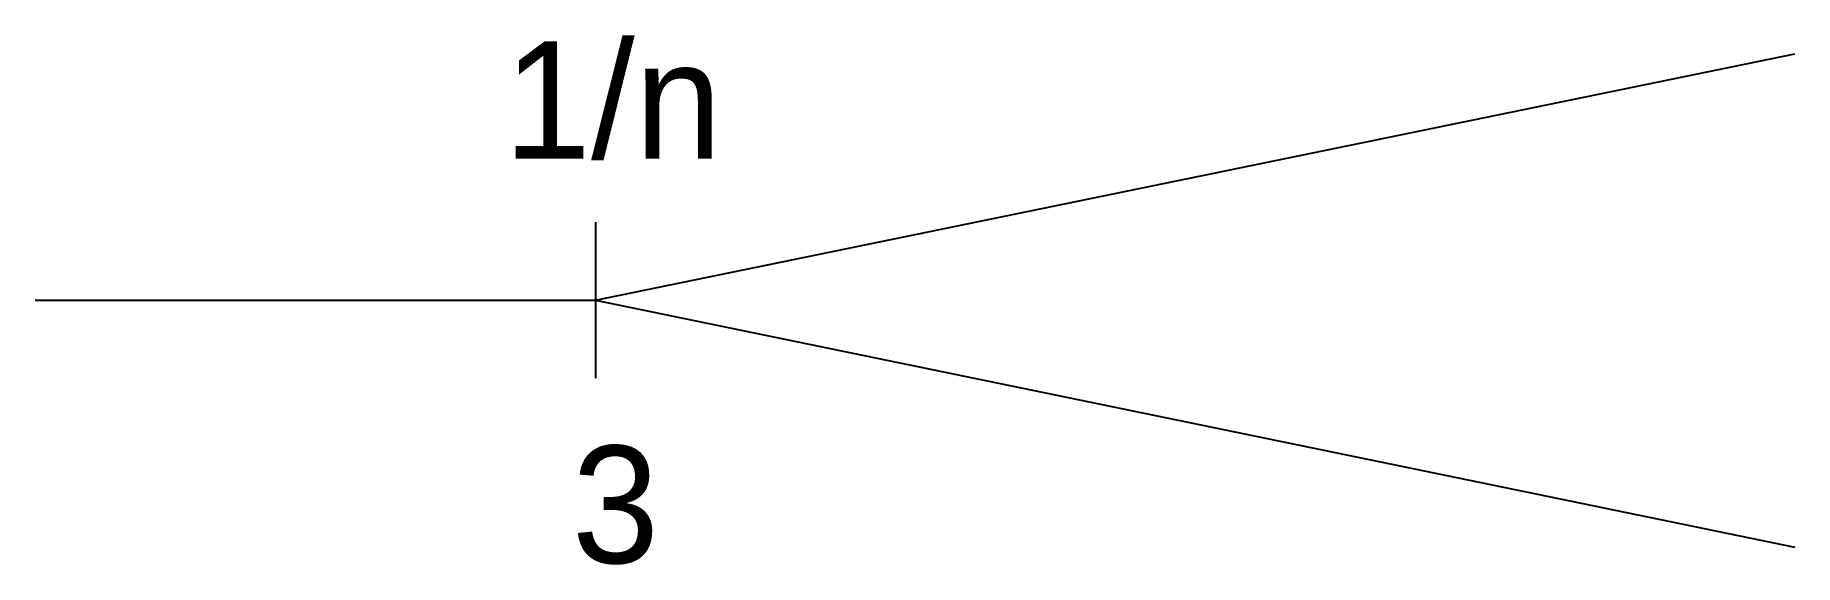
# Model space of a CAD drawing. Header units: metres. Extents: x 9.3 to 39.3, y 12 to 21.
import ezdxf

# ---------------------------------------------------------------- set-up
doc = ezdxf.new("R2010")
doc.units = ezdxf.units.M

msp = doc.modelspace()

# ---------------------------------------------------------------- linework, layer by layer
msp.add_line((18.83, 17.79), (18.83, 15.13))
for points in [[(18.83, 16.46), (39.28, 20.66)], [(9.28, 16.46), (18.83, 16.46)], [(18.83, 16.46), (39.28, 12.25)]]:
    msp.add_lwpolyline(points)

# ---------------------------------------------------------------- texts
for s, p in [('1/n', (17.27, 18.87)), ('3', (18.43, 11.98))]:
    msp.add_text(s, height=2).set_placement(p)

doc.saveas('drawing.dxf')
